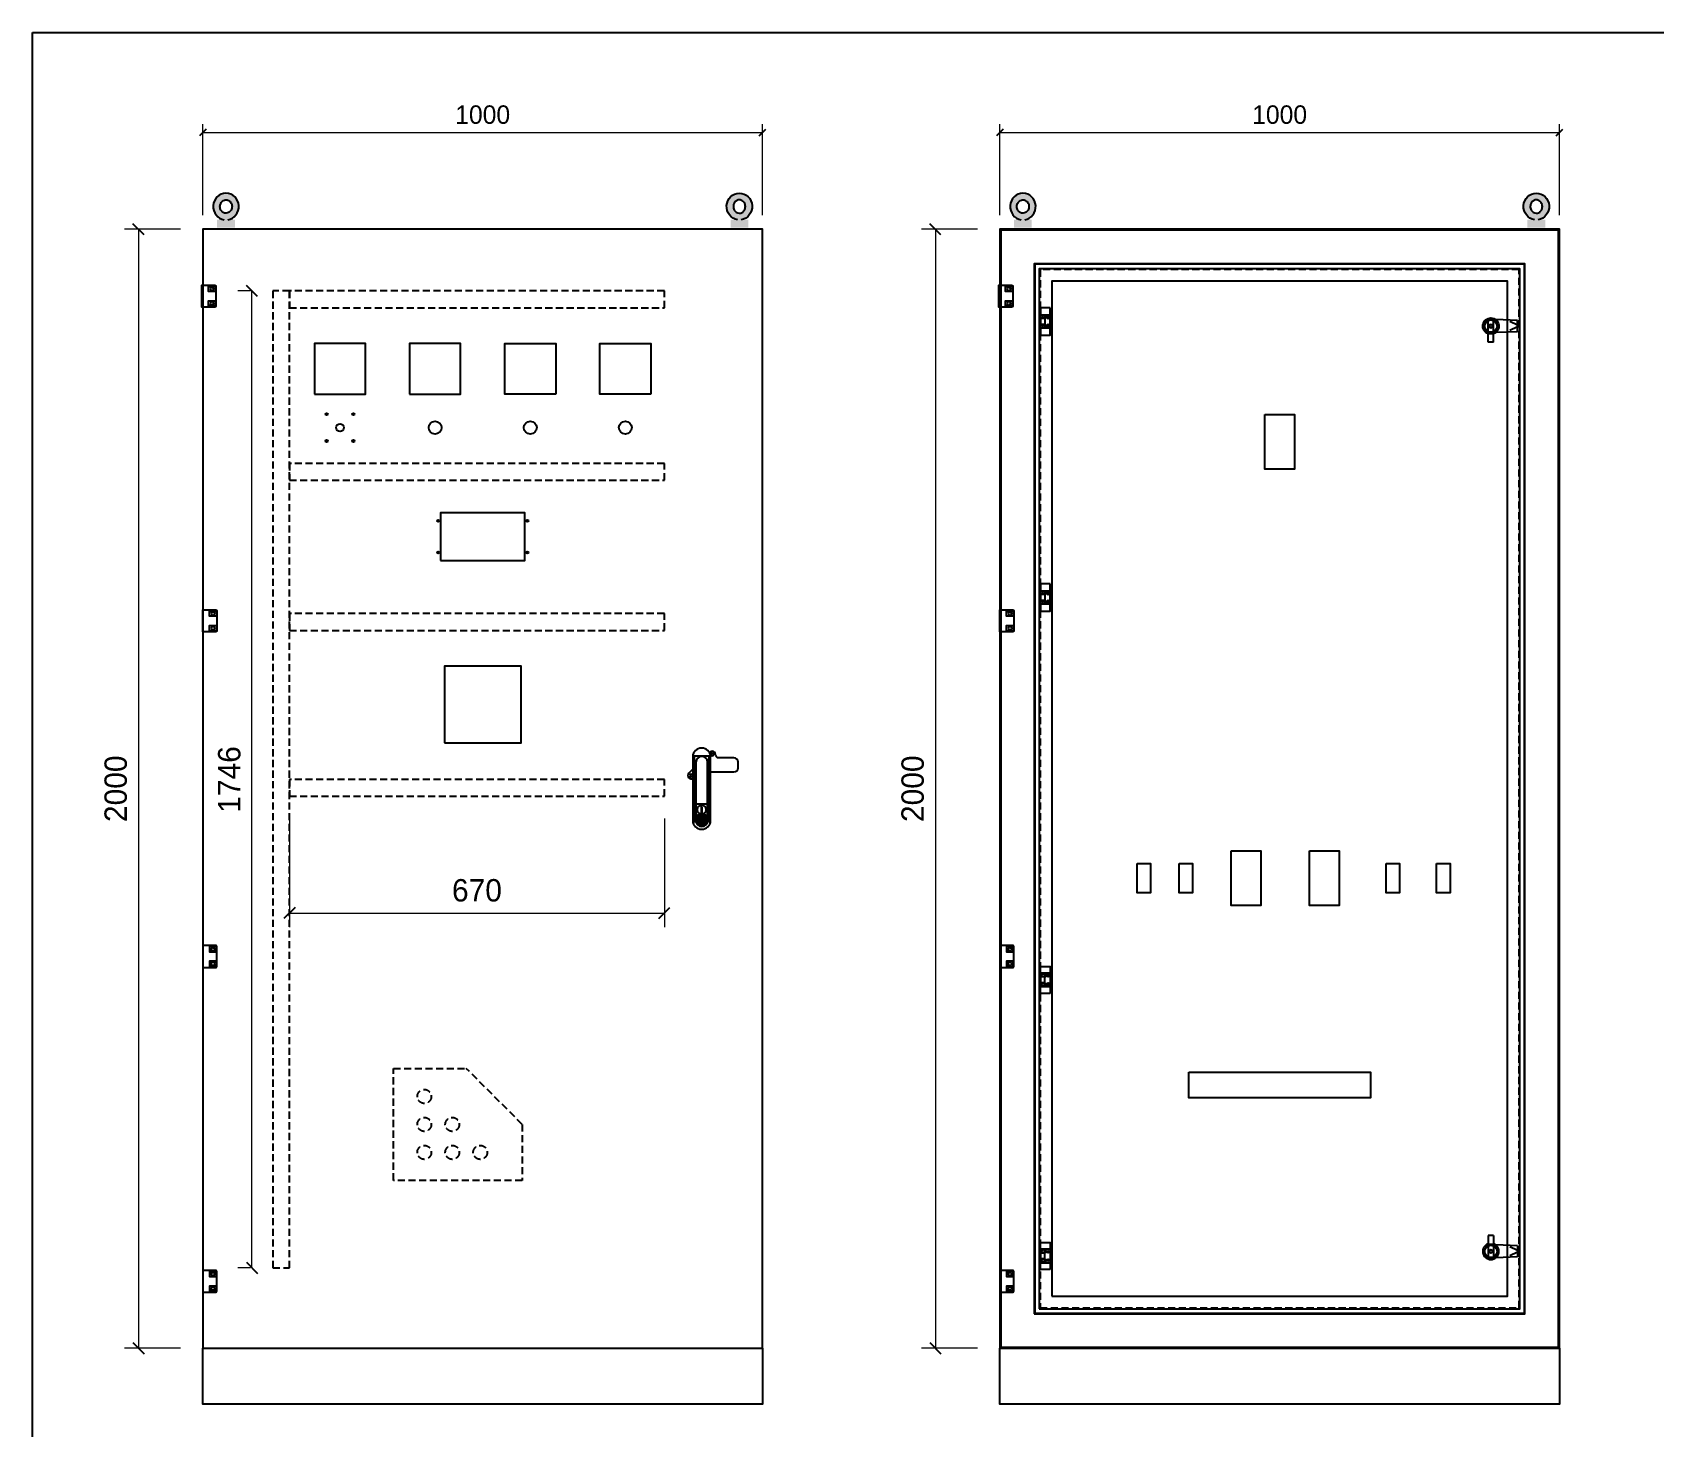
# Model space of a CAD drawing. Header units: millimetres. Extents: x 0 to 5930, y 0 to 4193.
# Drawn here: x 0 to 2899, y 1699 to 4193 of the extents above; entities that cross this region are included whole.
import ezdxf
from ezdxf.enums import TextEntityAlignment as Align

# ---------------------------------------------------------------- set-up
doc = ezdxf.new("R2010")
doc.units = ezdxf.units.MM
doc.linetypes.add('HIDDENX2', pattern=[19.049999999999997, 12.7, -6.349999999999999])
for name, color, linetype in [('CO', 1, 'Continuous'), ('DIM', 253, 'Continuous'), ('HEATER', 1, 'Continuous'), ('INSIDE', 6, 'Continuous')]:
    doc.layers.add(name, color=color, linetype=linetype)
doc.styles.add('Tahoma (Input Text)', font='tahoma.ttf')
doc.dimstyles.new('Dim-33', dxfattribs={"dimtxt": 33, "dimasz": 12, "dimexe": 15, "dimexo": 25, "dimgap": 15, "dimtad": 1, "dimdec": 0, "dimtxsty": 'Standard', "dimblk": 'OBLIQUE', "dimcen": 10, "dimclrd": 5, "dimclre": 5, "dimclrt": 3, "dimazin": 3, "dimtfac": 1, "dimtdec": 0, "dimtmove": 0, "dimatfit": 3, "dimldrblk": 'OPEN30', "dimlwd": 9, "dimlwe": 9})
doc.dimstyles.new('Dim-40', dxfattribs={"dimtxt": 40, "dimasz": 20, "dimexe": 25, "dimexo": 40, "dimgap": 20, "dimtad": 1, "dimdec": 0, "dimtxsty": 'Standard', "dimblk": 'OBLIQUE', "dimcen": 15, "dimclrd": 5, "dimclre": 5, "dimclrt": 3, "dimazin": 3, "dimtfac": 1, "dimtdec": 0, "dimtmove": 0, "dimatfit": 3, "dimldrblk": 'ARCHTICK', "dimlwd": 9, "dimlwe": 9})

# ---------------------------------------------------------------- blocks, each defined once
blk = doc.blocks.new('khungtenAsean2')
at = {"color": 7}
blk.add_lwpolyline([(0, 0), (2970.000000000422, 0), (2970.000000000422, -2100.00000000032), (0, -2100.00000000032)], close=True, dxfattribs=at)
at = {"color": 1, "style": 'Tahoma (Input Text)', "flags": 8}
for tag, p in [('#01', (137.0535078375105, -2021.275211692002)), ('#03', (506.5707489467022, -2019.301600489707)), ('#05', (1106.628177122154, -2021.275211692002)), ('#07', (1834.68151032555, -2021.275211692002)), ('#09', (2146.716977487464, -2021.275211692002)), ('#02', (98.45672450316488, -2081.275211692002)), ('#04', (486.1050270054984, -2081.275211692002)), ('#06', (1065.330889143646, -2081.275211692002)), ('#08', (1817.447765733334, -2081.275211692002)), ('#10', (2146.716977487464, -2081.275211692002))]:
    blk.add_attdef(tag, p, '', height=25, dxfattribs=at)
blk.add_attdef('#11', text='', height=25, dxfattribs=at).set_placement((2914.993225705868, -2067.347800104843), align=Align.CENTER)
blk = doc.blocks.new('*D1')
at = {"color": 0, "linetype": 'ByBlock', "lineweight": -2}
for p, q in [((310.6926742916112, 4019.679616477504), (298.6926742916112, 4007.679616477504)), ((1298.6926742916185, 4007.679616477504), (1310.6926742916185, 4019.679616477504))]:
    blk.add_line(p, q, dxfattribs=at)
at = {"layer": 'Defpoints', "color": 0, "transparency": 16777216}
for p in [(1304.6926742916185, 4013.679616477504), (304.6926742916112, 3840.7584663971984), (1304.6926742916185, 3840.7584663971984)]:
    blk.add_point(p, dxfattribs=at)
at = {"layer": 'DIM', "color": 5, "lineweight": 9, "transparency": 16777216}
for p, q in [((304.6926742916112, 3865.7584663971984), (304.6926742916112, 4028.679616477505)), ((304.6926742916112, 4013.679616477504), (1304.6926742916185, 4013.679616477504)), ((1304.6926742916185, 3865.7584663971984), (1304.6926742916185, 4028.679616477505))]:
    blk.add_line(p, q, dxfattribs=at)
at = {"layer": 'DIM', "color": 3, "transparency": 16777216, "insert": (804.6926742916185, 4045.528525072321), "char_height": 33, "attachment_point": 5}
blk.add_mtext('1000', dxfattribs=at)
blk = doc.blocks.new('_Oblique')
at = {"color": 0, "linetype": 'ByBlock', "lineweight": -2}
blk.add_line((-0.5, -0.5), (0.5, 0.5), dxfattribs=at)
blk = doc.blocks.new('_Open30')
at = {"color": 0, "linetype": 'ByBlock', "lineweight": -2}
for p, q in [((-1, 0.26794919), (0, 0)), ((0, 0), (-1, -0.26794919)), ((0, 0), (-1, 0))]:
    blk.add_line(p, q, dxfattribs=at)
blk = doc.blocks.new('*D2')
at = {"color": 0, "linetype": 'ByBlock', "lineweight": -2}
for p, q in [((199.42255437202402, 3830.7584663971984), (179.42255437202402, 3850.7584663971984)), ((179.42255437202402, 1850.7584663971984), (199.42255437202402, 1830.7584663971984))]:
    blk.add_line(p, q, dxfattribs=at)
at = {"layer": 'Defpoints', "color": 0, "transparency": 16777216}
for p in [(304.6926742916112, 3840.7584663971984), (189.42255437202402, 1840.7584663971984), (304.6926742916112, 1840.7584663971984)]:
    blk.add_point(p, dxfattribs=at)
at = {"layer": 'DIM', "color": 5, "lineweight": 9, "transparency": 16777216}
for p, q in [((264.6926742916112, 3840.7584663971984), (164.4225543720313, 3840.7584663971984)), ((189.42255437202402, 3840.7584663971984), (189.42255437202402, 1840.7584663971984)), ((264.6926742916112, 1840.7584663971984), (164.4225543720313, 1840.7584663971984))]:
    blk.add_line(p, q, dxfattribs=at)
at = {"layer": 'DIM', "color": 3, "transparency": 16777216, "insert": (148.9996348631612, 2840.7584663972066), "char_height": 40, "attachment_point": 5, "rotation": 90}
blk.add_mtext('2000', dxfattribs=at)
blk = doc.blocks.new('_ArchTick')
at = {"color": 0, "const_width": 0.15}
blk.add_lwpolyline([(-0.5, -0.5), (0.5, 0.5)], dxfattribs=at)
blk = doc.blocks.new('*D3')
at = {"color": 0, "linetype": 'ByBlock', "lineweight": -2}
for p, q in [((1735.039309963904, 4019.679616477504), (1723.039309963904, 4007.679616477504)), ((2723.0393099639114, 4007.679616477504), (2735.0393099639114, 4019.679616477504))]:
    blk.add_line(p, q, dxfattribs=at)
at = {"layer": 'Defpoints', "color": 0, "transparency": 16777216}
for p in [(2729.0393099639114, 4013.679616477504), (1729.039309963904, 3840.7584663971984), (2729.0393099639114, 3840.7584663971984)]:
    blk.add_point(p, dxfattribs=at)
at = {"layer": 'DIM', "color": 5, "lineweight": 9, "transparency": 16777216}
for p, q in [((1729.039309963904, 3865.7584663971984), (1729.039309963904, 4028.679616477505)), ((1729.039309963904, 4013.679616477504), (2729.0393099639114, 4013.679616477504)), ((2729.0393099639114, 3865.7584663971984), (2729.0393099639114, 4028.679616477505))]:
    blk.add_line(p, q, dxfattribs=at)
at = {"layer": 'DIM', "color": 3, "transparency": 16777216, "insert": (2229.0393099639114, 4045.528525072321), "char_height": 33, "attachment_point": 5}
blk.add_mtext('1000', dxfattribs=at)
blk = doc.blocks.new('*D4')
at = {"color": 0, "linetype": 'ByBlock', "lineweight": -2}
for p, q in [((1623.7691900443242, 3830.7584663971984), (1603.7691900443242, 3850.7584663971984)), ((1603.7691900443242, 1850.7584663971984), (1623.7691900443242, 1830.7584663971984))]:
    blk.add_line(p, q, dxfattribs=at)
at = {"layer": 'Defpoints', "color": 0, "transparency": 16777216}
for p in [(1729.039309963904, 3840.7584663971984), (1613.7691900443242, 1840.7584663971984), (1729.039309963904, 1840.7584663971984)]:
    blk.add_point(p, dxfattribs=at)
at = {"layer": 'DIM', "color": 5, "lineweight": 9, "transparency": 16777216}
for p, q in [((1689.0393099639114, 3840.7584663971984), (1588.7691900443242, 3840.7584663971984)), ((1613.7691900443242, 3840.7584663971984), (1613.7691900443242, 1840.7584663971984)), ((1689.0393099639114, 1840.7584663971984), (1588.7691900443242, 1840.7584663971984))]:
    blk.add_line(p, q, dxfattribs=at)
at = {"layer": 'DIM', "color": 3, "transparency": 16777216, "insert": (1573.346270535454, 2840.7584663972066), "char_height": 40, "attachment_point": 5, "rotation": 90}
blk.add_mtext('2000', dxfattribs=at)
blk = doc.blocks.new('AB-301-1-1')
at = {"linetype": 'Continuous'}
h = blk.add_hatch(dxfattribs=at)
h.set_pattern_fill('ACAD_ISO09W100', color=1, scale=0.2)
h.set_pattern_definition([(0, (-367.8746809706208, 374.3201208840837), (0, 1), [4.799999999999998, -0.6000000000000001, 1.199999999999999, -0.6000000000000001, 1.199999999999999, -0.6000000000000001])])
h.paths.add_polyline_path([(-3.943914987728197, -112.5795899521368, 0.1184039893890922), (0.1434605591639411, -113.5612758438801, 0.1184039893890922), (4.230836106056079, -112.5795899521368), (7.143460559163939, -96.06127584388014), (-6.856539440836059, -96.06127584388014)])
at = {"color": 1, "linetype": 'Continuous'}
for p, q in [((-9.856539440836057, -74.56127584388013), (10.14346055916394, -74.56127584388013)), ((-6.856539440836058, -96.06127584388014), (7.143460559163941, -96.06127584388014)), ((-6.856539440836058, -96.06127584388014), (-3.943914987728931, -112.5795899521326)), ((7.143460559163941, -96.06127584388014), (4.230836106056813, -112.5795899521326))]:
    blk.add_line(p, q, dxfattribs=at)
for points in [[(-15.71407020514016, -17.06255388725549), (-57.35653944083606, -17.06255388725549, -0.4142135623730951), (-64.85653944083606, -9.56255388725549), (-64.85653944083606, 0.4374461127445102, -0.4142135623730951), (-57.35653944083606, 7.93744611274451), (-30.59486914228183, 7.93744611274451, 0.4142135623730951), (-24.59486914228182, 13.93744611274451), (-24.59486914228182, 14.17577581418299)], [(-24.59486914228182, 14.17577581418299, -0.1989123673797685), (-22.83750982940546, 18.41841650130664), (-22.83750982940546, 18.41841650130664, -0.4142135623730951), (-14.35222845515818, 18.41841650130664), (-13.54428885289235, 17.61047689903353)], [(16.28592979485984, -12.21974174871138), (23.12443094773334, -19.05824290157761, -0.4142135623730951), (23.12443094773334, -27.54352427581762), (23.12443094773334, -27.54352427581762, -0.3183497061900818), (16.28592979485984, -28.7102743531359)]]:
    blk.add_lwpolyline(points, format="xyb", dxfattribs=at)
for points in [[(0.2859297948598396, 25.43680709105684), (0.2859297948598396, 25.43680709105684, -0.4006434374339182), (16.28592979485984, 10.43680709105683), (16.28592979485984, -104.5619148655678, -0.4006434374339182), (0.2859297948598396, -119.5619148655678), (0.2859297948598396, -119.5619148655678, -0.4006434374339182), (-15.71407020514016, -104.5619148655678), (-15.71407020514016, 10.43680709105683, -0.4006434374339182)], [(0.0717145347734913, 10.43719973848056, -0.4039906466392449), (10.57171453477349, 0.4371997384805582), (10.57171453477349, -104.5615222181441, -0.4039906466392449), (0.0717145347734913, -114.5615222181441, -0.4039906466392449), (-10.42828546522651, -104.5615222181441), (-10.42828546522651, 0.4371997384805582, -0.4039906466392449)], [(9.143460559163941, -96.56127584388014), (9.143460559163941, -104.5612758438801, -0.4142135623730951), (0.1434605591639411, -113.5612758438801, -0.4142135623730951), (-8.856539440836057, -104.5612758438801), (-8.856539440836057, -96.56127584388014, -0.4142135623730951), (-6.856539440836058, -94.56127584388013), (7.143460559163941, -94.56127584388013, -0.4142135623730951)]]:
    blk.add_lwpolyline(points, format="xyb", close=True, dxfattribs=at)
blk.add_lwpolyline([(-0.8565394408360589, -79.56127584388013), (1.143460559163941, -79.56127584388013), (1.143460559163941, -89.56127584388013), (-0.8565394408360589, -89.56127584388013)], close=True, dxfattribs=at)
for centre, radius in [((-18.59486914228182, 14.17577581418299), 2.5), ((18.8817902606097, -23.30088358869398), 2.5), ((0.1434605591639411, -84.56127584388013), 8)]:
    blk.add_circle(centre, radius, dxfattribs=at)
blk = doc.blocks.new('HL044-1')
at = {"color": 1}
blk.add_lwpolyline([(2, 0), (25, 0), (25, 39), (2, 39, 0.4142135623730951), (0, 37), (0, 2, 0.4142135623730951)], format="xyb", close=True, dxfattribs=at)
for centre in [(7.000000000014551, 32.50000000001455), (7.000000000014551, 6.500000000014551)]:
    blk.add_circle(centre, 3, dxfattribs=at)
blk = doc.blocks.new('ovan6x9')
at = {"color": 2}
for p, q in [((1.999940003966912, 5.999987423216225), (7.999940003966912, 5.999987423216225)), ((1.999940003966912, -1.25767837744e-05), (7.999940003966912, -1.25767837744e-05))]:
    blk.add_line(p, q, dxfattribs=at)
for centre, start, end in [((1.999940003966912, 2.999987423216225), 90, 270), ((7.999940003966912, 2.999987423216225), 270, 90)]:
    blk.add_arc(centre, 3, start, end, dxfattribs=at)
blk = doc.blocks.new('HL036-1-1')
at = {"color": 1}
blk.add_line((9.5, 36.25), (9.5, 12.25), dxfattribs=at)
for points in [[(-2.5, 12.25), (17.5, 12.25), (17.5, 36.25), (-2.5, 36.25)], [(0, 48.5), (17.5, 48.5), (17.5, 0), (0, 0)]]:
    blk.add_lwpolyline(points, close=True, dxfattribs=at)
for centre, radius in [((3.5, 31.75), 2), ((12.70000000018626, 32.5), 2.5), ((3.5, 16.75), 2), ((12.70000000018626, 16), 2.5)]:
    blk.add_circle(centre, radius, dxfattribs=at)
blk = doc.blocks.new('SDGFGHGHG')
at = {"layer": 'HEATER'}
for p, q in [((860892.9443677951, 570780.5213009797), (860931.5694281411, 570781.9880113245)), ((860892.9443677951, 570760.5213009797), (860892.9443677951, 570780.5213009797)), ((860935.944367795, 570742.0213009797), (860935.944367795, 570784.3053497317)), ((860944.944367795, 570742.0213009797), (860944.944367795, 570784.3053497317)), ((860892.9443677951, 570771.8975213168), (860906.3296893912, 570778.6620310972)), ((860892.9443677951, 570769.1450806425), (860906.3296893912, 570762.380570862)), ((860892.9443677951, 570760.5213009797), (860931.5694281411, 570759.0545906347)), ((860937.4599932797, 570771.2753346086), (860939.5447235582, 570771.2753346086)), ((860937.4599932797, 570769.7672673506), (860939.5447235582, 570769.7672673506)), ((860939.5447235582, 570773.4650567796), (860939.5447235582, 570771.2753346086)), ((860939.5447235582, 570769.7672673506), (860939.5447235582, 570767.5775451798)), ((860941.3440120325, 570773.4650567796), (860941.3440120325, 570771.2753346086)), ((860941.3440120325, 570771.2753346086), (860943.4287423106, 570771.2753346086)), ((860941.3440120325, 570769.7672673506), (860941.3440120325, 570767.5775451798)), ((860941.3440120325, 570769.7672673506), (860943.4287423106, 570769.7672673506)), ((860935.944367795, 570742.0213009797), (860944.944367795, 570742.0213009797))]:
    blk.add_line(p, q, dxfattribs=at)
blk.add_circle((860940.444367795, 570770.5213009797), 3.078158209494111, dxfattribs=at)
blk.add_arc((860940.444367795, 570770.5213009797), 14.5, 288.0800126249186, 251.9199873760986, dxfattribs=at)
blk = doc.blocks.new('SĐFHGGH')
at = {"layer": 'HEATER'}
for points in [[(860928.8254177567, 570702.4118046995), (860927.4443677953, 570702.4118046995), (860927.4443677953, 570708.4118046993), (860928.8254177567, 570708.4118046993)], [(860943.4443677953, 570717.0307547379), (860943.4443677953, 570718.4118046995), (860937.4443677955, 570718.4118046995), (860937.4443677955, 570717.0307547379)], [(860943.4443677953, 570693.7928546608), (860943.4443677953, 570692.4118046995), (860937.4443677955, 570692.4118046995), (860937.4443677955, 570693.7928546608)], [(860952.0633178339, 570702.4118046995), (860953.4443677956, 570702.4118046995), (860953.4443677956, 570708.4118046993), (860952.0633178339, 570708.4118046993)]]:
    blk.add_lwpolyline(points, dxfattribs=at)
for start, end in [(104.4775121859967, 165.5224878140032), (194.4775121859968, 255.5224878140033), (14.47751218599677, 75.52248781400324), (284.4775121859968, 345.5224878140032)]:
    blk.add_arc((860940.444367795, 570705.4118046993), 12, start, end, dxfattribs=at)
blk = doc.blocks.new('MS722')
for name, p in [('SDGFGHGHG', (-860940.444367795, -570770.5213009797)), ('SĐFHGGH', (-860940.444367795, -570705.4118046993))]:
    blk.add_blockref(name, p)
blk = doc.blocks.new('ga tai lieu')
at = {"color": 7, "linetype": 'HIDDENX2'}
for p, q in [((-2.91038e-11, 0), (-2.91038e-11, 199.9999999999854)), ((0, 199.9999999999854), (130, 199.9999999999854)), ((230, 99.99999999998545), (130, 199.9999999999854)), ((230, 99.99999999998545), (230, 0)), ((230, 0), (0, 0))]:
    blk.add_line(p, q, dxfattribs=at)
for centre in [(55, 149.9999999999854), (55, 99.99999999998545), (104.9999999999709, 99.99999999998545), (55, 49.99999999998545), (104.9999999999709, 49.99999999998545), (155, 49.99999999998545)]:
    blk.add_circle(centre, 12.5, dxfattribs=at)
blk = doc.blocks.new('*D15')
at = {"color": 0, "linetype": 'ByBlock', "lineweight": -2}
for p, q in [((469.4603060056106, 2628.5209032661705), (449.4603060056106, 2608.5209032661705)), ((1119.460306005618, 2608.5209032661705), (1139.460306005618, 2628.5209032661705))]:
    blk.add_line(p, q, dxfattribs=at)
at = {"layer": 'Defpoints', "color": 0, "transparency": 16777216}
for p in [(459.4603060056106, 2827.3383277789735), (1129.460306005618, 2827.3383277789735), (1129.460306005618, 2618.5209032661705)]:
    blk.add_point(p, dxfattribs=at)
at = {"layer": 'DIM', "color": 5, "lineweight": 9, "transparency": 16777216}
for p, q in [((459.4603060056106, 2787.3383277789735), (459.4603060056106, 2593.5209032661705)), ((1129.460306005618, 2787.3383277789735), (1129.460306005618, 2593.5209032661705)), ((459.4603060056106, 2618.5209032661705), (1129.460306005618, 2618.5209032661705))]:
    blk.add_line(p, q, dxfattribs=at)
at = {"layer": 'DIM', "color": 3, "transparency": 16777216, "insert": (794.4603060056106, 2658.9438227750384), "char_height": 40, "attachment_point": 5}
blk.add_mtext('670', dxfattribs=at)
blk = doc.blocks.new('*D16')
at = {"color": 0, "linetype": 'ByBlock', "lineweight": -2}
for p, q in [((402.347560454873, 3720.4822368709183), (382.347560454873, 3740.4822368709183)), ((382.347560454873, 1994.1944186870287), (402.347560454873, 1974.1944186870287))]:
    blk.add_line(p, q, dxfattribs=at)
at = {"layer": 'Defpoints', "color": 0, "transparency": 16777216}
for p in [(392.347560454873, 3730.4822368709183), (429.4603060056106, 3730.4822368709183), (429.4603060056106, 1984.1944186870287)]:
    blk.add_point(p, dxfattribs=at)
at = {"layer": 'DIM', "color": 5, "lineweight": 9, "transparency": 16777216}
for p, q in [((389.4603060056179, 3730.4822368709183), (367.34756045485847, 3730.4822368709183)), ((392.347560454873, 1984.1944186870287), (392.347560454873, 3730.4822368709183)), ((389.4603060056179, 1984.1944186870287), (367.34756045485847, 1984.1944186870287))]:
    blk.add_line(p, q, dxfattribs=at)
at = {"layer": 'DIM', "color": 3, "transparency": 16777216, "insert": (351.92464094598836, 2857.3383277789817), "char_height": 40, "attachment_point": 5, "rotation": 90}
blk.add_mtext('1746', dxfattribs=at)

msp = doc.modelspace()

# ---------------------------------------------------------------- hatches: boundary and pattern name
at = {"layer": 'INSIDE', "linetype": 'Continuous'}
h = msp.add_hatch(color=8, dxfattribs=at)
edge = h.paths.add_edge_path()
edge.add_ellipse((345.9130933334309, 3881.4428248051745), major_axis=(0, 24), ratio=0.952499925383563, start_angle=187.61018390991256, end_angle=172.38981609010864)
edge.add_line((342.73755702684866, 3857.6755125222444), (329.97501962754177, 3857.6755125222444))
edge.add_line((329.97501962754177, 3857.6755125222444), (329.97501962754177, 3843.404017705954))
edge.add_line((329.97501962754177, 3843.404017705954), (361.7333598233017, 3843.404017705954))
edge.add_line((361.7333598233017, 3843.404017705954), (361.7333598233017, 3857.6755125222444))
edge.add_line((361.7333598233017, 3857.6755125222444), (349.08862963999854, 3857.6755125222444))
edge = h.paths.add_edge_path(flags=16)
edge.add_spline(control_points=[(345.9130933334309, 3893.3614438108825), (345.0932916908714, 3893.3614438108825), (344.27249525704246, 3893.2573610681766), (342.1627754255387, 3892.7110776463715), (340.89381773240893, 3892.0959918936906), (338.8484199925515, 3890.5153498533373), (338.0241452914779, 3889.6500387187307), (336.6474185067418, 3887.6477429806446), (336.0908919231224, 3886.506158014081), (335.3387488995795, 3884.078762585781), (335.1393640966344, 3882.7801467341096), (335.12984740112006, 3880.193526914827), (335.32137150440394, 3878.8958509713602), (335.9943802732232, 3876.666886381825), (336.4217498156431, 3875.710993150735), (337.47438733216404, 3873.9665898038256), (338.09711283661454, 3873.1837471341905), (339.4846815330093, 3871.831497405208), (340.2468873079124, 3871.262843953), (341.8500652660805, 3870.3632591196993), (342.69280787587195, 3870.0299606798408), (345.2674656010349, 3869.3867130396147), (347.05013445608347, 3869.430615096371), (349.75672381959885, 3870.25258962486), (350.7304376804386, 3870.7210566443573), (352.54280719935923, 3871.981644383418), (353.3801039404425, 3872.7718486958374), (354.8151352604109, 3874.626113415481), (355.41655349389475, 3875.693891318767), (356.29019751615124, 3877.9942347165397), (356.56547614776355, 3879.237600323763), (356.7314625525105, 3881.512059180084), (356.68446882658463, 3882.540766594485), (356.35781269830477, 3884.5495390789774), (356.07841395243304, 3885.5235159918857), (355.3102410857682, 3887.353965014703), (354.822956750475, 3888.2104466972123), (353.59442705970287, 3889.8727495651883), (352.81746303878026, 3890.6535167074953), (351.1323999467422, 3891.925260745007), (350.22295674245106, 3892.416979190448), (348.3394921173531, 3893.105622456661), (347.3676107715146, 3893.3013728398555), (346.23209786909865, 3893.357502828837), (346.072580142245, 3893.3614438108825), (345.9130933334309, 3893.3614438108825)], knot_values=[0, 0, 0, 0, 0.2417374020767004, 0.2417374020767004, 0.6341865224352672, 0.6341865224352672, 0.9452001757164602, 0.9452001757164602, 1.256213828997653, 1.256213828997653, 1.567227482278845, 1.567227482278845, 1.878241135560038, 1.878241135560038, 2.135710697177035, 2.135710697177035, 2.393180258794031, 2.393180258794031, 2.650649820411028, 2.650649820411028, 2.908119382028024, 2.908119382028024, 3.423058505262017, 3.423058505262017, 3.726383955925324, 3.726383955925324, 4.029709406588629, 4.029709406588629, 4.333034857251936, 4.333034857251936, 4.636360307915242, 4.636360307915242, 4.881675050064172, 4.881675050064172, 5.126989792213104, 5.126989792213104, 5.372304534362036, 5.372304534362036, 5.660255338654036, 5.660255338654036, 5.94820614294604, 5.94820614294604, 6.236156947238043, 6.236156947238043, 6.283185307179585, 6.283185307179585, 6.283185307179585, 6.283185307179585], degree=3, periodic=0)
h = msp.add_hatch(color=8, dxfattribs=at)
edge = h.paths.add_edge_path()
edge.add_ellipse((1263.4722552497988, 3881.4428248051745), major_axis=(0, 24), ratio=0.952499925383563, start_angle=187.61018390989136, end_angle=172.3898160900874, ccw=False)
edge.add_line((1266.647791556381, 3857.6755125222444), (1279.4103289556806, 3857.6755125222444))
edge.add_line((1279.4103289556806, 3857.6755125222444), (1279.4103289556806, 3843.404017705954))
edge.add_line((1279.4103289556806, 3843.404017705954), (1247.651988759928, 3843.404017705954))
edge.add_line((1247.651988759928, 3843.404017705954), (1247.651988759928, 3857.6755125222444))
edge.add_line((1247.651988759928, 3857.6755125222444), (1260.296718943231, 3857.6755125222444))
edge = h.paths.add_edge_path(flags=16)
edge.add_spline(control_points=[(1263.4722552497988, 3893.3614438108825), (1264.2920568923728, 3893.3614438108825), (1265.1128533262017, 3893.2573610681766), (1267.222573157691, 3892.7110776463715), (1268.491530850828, 3892.0959918936906), (1270.5369285906781, 3890.5153498533373), (1271.3612032917517, 3889.6500387187307), (1272.7379300764878, 3887.6477429806446), (1273.2944566601145, 3886.506158014081), (1274.0465996836501, 3884.078762585781), (1274.2459844866025, 3882.7801467341096), (1274.2555011821096, 3880.193526914827), (1274.063977078833, 3878.8958509713602), (1273.3909683100137, 3876.666886381825), (1272.9635987675938, 3875.710993150735), (1271.9109612510729, 3873.9665898038256), (1271.2882357466224, 3873.1837471341905), (1269.9006670502204, 3871.831497405208), (1269.1384612753245, 3871.262843953), (1267.5352833171492, 3870.3632591196993), (1266.692540707365, 3870.0299606798408), (1264.1178829821947, 3869.3867130396147), (1262.3352141271534, 3869.430615096371), (1259.6286247636308, 3870.25258962486), (1258.654910902791, 3870.7210566443573), (1256.842541383885, 3871.981644383418), (1256.0052446427944, 3872.7718486958374), (1254.5702133228187, 3874.626113415481), (1253.9687950893494, 3875.693891318767), (1253.0951510670784, 3877.9942347165397), (1252.8198724354806, 3879.237600323763), (1252.6538860307191, 3881.512059180084), (1252.7008797566596, 3882.540766594485), (1253.0275358849394, 3884.5495390789774), (1253.3069346307893, 3885.5235159918857), (1254.0751074974614, 3887.353965014703), (1254.5623918327692, 3888.2104466972123), (1255.790921523534, 3889.8727495651883), (1256.5678855444494, 3890.6535167074953), (1258.2529486364801, 3891.925260745007), (1259.1623918407713, 3892.416979190448), (1261.0458564658838, 3893.105622456661), (1262.0177378117296, 3893.3013728398555), (1263.153250714131, 3893.357502828837), (1263.312768440992, 3893.3614438108825), (1263.4722552497988, 3893.3614438108825)], knot_values=[0, 0, 0, 0, 0.2417374020767004, 0.2417374020767004, 0.6341865224352672, 0.6341865224352672, 0.9452001757164602, 0.9452001757164602, 1.256213828997653, 1.256213828997653, 1.567227482278845, 1.567227482278845, 1.878241135560038, 1.878241135560038, 2.135710697177035, 2.135710697177035, 2.393180258794031, 2.393180258794031, 2.650649820411028, 2.650649820411028, 2.908119382028024, 2.908119382028024, 3.423058505262017, 3.423058505262017, 3.726383955925324, 3.726383955925324, 4.029709406588629, 4.029709406588629, 4.333034857251936, 4.333034857251936, 4.636360307915242, 4.636360307915242, 4.881675050064172, 4.881675050064172, 5.126989792213104, 5.126989792213104, 5.372304534362036, 5.372304534362036, 5.660255338654036, 5.660255338654036, 5.94820614294604, 5.94820614294604, 6.236156947238043, 6.236156947238043, 6.283185307179585, 6.283185307179585, 6.283185307179585, 6.283185307179585], degree=3, periodic=0)
h = msp.add_hatch(color=8, dxfattribs=at)
edge = h.paths.add_edge_path()
edge.add_ellipse((1770.2597290057238, 3881.4428248051745), major_axis=(0, 24), ratio=0.952499925383563, start_angle=187.61018390991256, end_angle=172.38981609010864)
edge.add_line((1767.0841926991488, 3857.6755125222444), (1754.321655299842, 3857.6755125222444))
edge.add_line((1754.321655299842, 3857.6755125222444), (1754.321655299842, 3843.404017705954))
edge.add_line((1754.321655299842, 3843.404017705954), (1786.0799954955946, 3843.404017705954))
edge.add_line((1786.0799954955946, 3843.404017705954), (1786.0799954955946, 3857.6755125222444))
edge.add_line((1786.0799954955946, 3857.6755125222444), (1773.4352653122914, 3857.6755125222444))
edge = h.paths.add_edge_path(flags=16)
edge.add_spline(control_points=[(1770.2597290057238, 3893.3614438108825), (1769.4399273631643, 3893.3614438108825), (1768.6191309293208, 3893.2573610681766), (1766.5094110978316, 3892.7110776463715), (1765.2404534047018, 3892.0959918936906), (1763.1950556648444, 3890.5153498533373), (1762.3707809637708, 3889.6500387187307), (1760.9940541790347, 3887.6477429806446), (1760.437527595408, 3886.506158014081), (1759.6853845718797, 3884.078762585781), (1759.48599976892, 3882.7801467341096), (1759.476483073413, 3880.193526914827), (1759.6680071766896, 3878.8958509713602), (1760.3410159455088, 3876.666886381825), (1760.7683854879433, 3875.710993150735), (1761.8210230044642, 3873.9665898038256), (1762.4437485089147, 3873.1837471341905), (1763.8313172053022, 3871.831497405208), (1764.593522980198, 3871.262843953), (1766.1967009383734, 3870.3632591196993), (1767.0394435481649, 3870.0299606798408), (1769.6141012733278, 3869.3867130396147), (1771.3967701283837, 3869.430615096371), (1774.1033594918918, 3870.25258962486), (1775.0770733527388, 3870.7210566443573), (1776.8894428716521, 3871.981644383418), (1777.7267396127281, 3872.7718486958374), (1779.1617709327038, 3874.626113415481), (1779.7631891661804, 3875.693891318767), (1780.6368331884441, 3877.9942347165397), (1780.9121118200492, 3879.237600323763), (1781.0780982248034, 3881.512059180084), (1781.0311044988703, 3882.540766594485), (1780.7044483705904, 3884.5495390789774), (1780.4250496247332, 3885.5235159918857), (1779.6568767580684, 3887.353965014703), (1779.1695924227606, 3888.2104466972123), (1777.9410627319885, 3889.8727495651883), (1777.1640987110732, 3890.6535167074953), (1775.4790356190424, 3891.925260745007), (1774.569592414744, 3892.416979190448), (1772.6861277896533, 3893.105622456661), (1771.7142464438002, 3893.3013728398555), (1770.5787335413916, 3893.357502828837), (1770.4192158145306, 3893.3614438108825), (1770.2597290057238, 3893.3614438108825)], knot_values=[0, 0, 0, 0, 0.2417374020767004, 0.2417374020767004, 0.6341865224352672, 0.6341865224352672, 0.9452001757164602, 0.9452001757164602, 1.256213828997653, 1.256213828997653, 1.567227482278845, 1.567227482278845, 1.878241135560038, 1.878241135560038, 2.135710697177035, 2.135710697177035, 2.393180258794031, 2.393180258794031, 2.650649820411028, 2.650649820411028, 2.908119382028024, 2.908119382028024, 3.423058505262017, 3.423058505262017, 3.726383955925324, 3.726383955925324, 4.029709406588629, 4.029709406588629, 4.333034857251936, 4.333034857251936, 4.636360307915242, 4.636360307915242, 4.881675050064172, 4.881675050064172, 5.126989792213104, 5.126989792213104, 5.372304534362036, 5.372304534362036, 5.660255338654036, 5.660255338654036, 5.94820614294604, 5.94820614294604, 6.236156947238043, 6.236156947238043, 6.283185307179585, 6.283185307179585, 6.283185307179585, 6.283185307179585], degree=3, periodic=0)
h = msp.add_hatch(color=8, dxfattribs=at)
edge = h.paths.add_edge_path()
edge.add_ellipse((2687.818890922099, 3881.4428248051745), major_axis=(0, 24), ratio=0.952499925383563, start_angle=187.61018390989136, end_angle=172.3898160900874, ccw=False)
edge.add_line((2690.994427228674, 3857.6755125222444), (2703.756964627981, 3857.6755125222444))
edge.add_line((2703.756964627981, 3857.6755125222444), (2703.756964627981, 3843.404017705954))
edge.add_line((2703.756964627981, 3843.404017705954), (2671.998624432228, 3843.404017705954))
edge.add_line((2671.998624432228, 3843.404017705954), (2671.998624432228, 3857.6755125222444))
edge.add_line((2671.998624432228, 3857.6755125222444), (2684.643354615524, 3857.6755125222444))
edge = h.paths.add_edge_path(flags=16)
edge.add_spline(control_points=[(2687.818890922099, 3893.3614438108825), (2688.6386925646584, 3893.3614438108825), (2689.4594889984946, 3893.2573610681766), (2691.569208829984, 3892.7110776463715), (2692.838166523121, 3892.0959918936906), (2694.8835642629783, 3890.5153498533373), (2695.7078389640446, 3889.6500387187307), (2697.0845657487807, 3887.6477429806446), (2697.6410923324, 3886.506158014081), (2698.3932353559285, 3884.078762585781), (2698.592620158888, 3882.7801467341096), (2698.6021368544098, 3880.193526914827), (2698.4106127511186, 3878.8958509713602), (2697.7376039822993, 3876.666886381825), (2697.310234439894, 3875.710993150735), (2696.2575969233585, 3873.9665898038256), (2695.634871418908, 3873.1837471341905), (2694.2473027225133, 3871.831497405208), (2693.48509694761, 3871.262843953), (2691.8819189894493, 3870.3632591196993), (2691.0391763796506, 3870.0299606798408), (2688.4645186544803, 3869.3867130396147), (2686.681849799439, 3869.430615096371), (2683.9752604359237, 3870.25258962486), (2683.001546575084, 3870.7210566443573), (2681.1891770561706, 3871.981644383418), (2680.35188031508, 3872.7718486958374), (2678.9168489951116, 3874.626113415481), (2678.3154307616423, 3875.693891318767), (2677.4417867393713, 3877.9942347165397), (2677.1665081077736, 3879.237600323763), (2677.0005217030193, 3881.512059180084), (2677.0475154289525, 3882.540766594485), (2677.3741715572323, 3884.5495390789774), (2677.6535703030895, 3885.5235159918857), (2678.4217431697543, 3887.353965014703), (2678.909027505062, 3888.2104466972123), (2680.1375571958197, 3889.8727495651883), (2680.9145212167423, 3890.6535167074953), (2682.5995843087803, 3891.925260745007), (2683.5090275130715, 3892.416979190448), (2685.392492138184, 3893.105622456661), (2686.3643734840225, 3893.3013728398555), (2687.499886386424, 3893.357502828837), (2687.659404113285, 3893.3614438108825), (2687.818890922099, 3893.3614438108825)], knot_values=[0, 0, 0, 0, 0.2417374020767004, 0.2417374020767004, 0.6341865224352672, 0.6341865224352672, 0.9452001757164602, 0.9452001757164602, 1.256213828997653, 1.256213828997653, 1.567227482278845, 1.567227482278845, 1.878241135560038, 1.878241135560038, 2.135710697177035, 2.135710697177035, 2.393180258794031, 2.393180258794031, 2.650649820411028, 2.650649820411028, 2.908119382028024, 2.908119382028024, 3.423058505262017, 3.423058505262017, 3.726383955925324, 3.726383955925324, 4.029709406588629, 4.029709406588629, 4.333034857251936, 4.333034857251936, 4.636360307915242, 4.636360307915242, 4.881675050064172, 4.881675050064172, 5.126989792213104, 5.126989792213104, 5.372304534362036, 5.372304534362036, 5.660255338654036, 5.660255338654036, 5.94820614294604, 5.94820614294604, 6.236156947238043, 6.236156947238043, 6.283185307179585, 6.283185307179585, 6.283185307179585, 6.283185307179585], degree=3, periodic=0)

# ---------------------------------------------------------------- linework, layer by layer
at = {"color": 7}
for points in [[(304.6926742916112, 1840.7584663971984), (1304.6926742916185, 1840.7584663971984), (1304.6926742916185, 3840.7584663971984), (304.6926742916112, 3840.7584663971984)], [(1729.039309963904, 1840.7584663971984), (2729.0393099639114, 1840.7584663971984), (2729.0393099639114, 3840.7584663971984), (1729.039309963904, 3840.7584663971984)], [(1730.5393099639114, 1842.2584663971984), (2727.539309963904, 1842.2584663971984), (2727.539309963904, 3839.2584663971984), (1730.5393099639114, 3839.2584663971984)], [(1790.5393099639114, 1902.2584663971984), (2667.5393099639114, 1902.2584663971984), (2667.5393099639114, 3779.2584663971975), (1790.5393099639114, 3779.2584663971975)], [(1791.5393099639114, 1903.2584663971984), (2666.539309963904, 1903.2584663971984), (2666.539309963904, 3778.2584663971984), (1791.5393099639114, 3778.2584663971984)], [(304.6926742916112, 1840.7584663971984), (1304.6926742916185, 1840.7584663971984), (1304.6926742916185, 1740.7584663971984), (304.6926742916112, 1740.7584663971984)], [(1729.039309963904, 1840.7584663971984), (2729.0393099639114, 1840.7584663971984), (2729.0393099639114, 1740.7584663971984), (1729.039309963904, 1740.7584663971984)]]:
    msp.add_lwpolyline(points, close=True, dxfattribs=at)
at = {"color": 6}
msp.add_lwpolyline([(1799.5393099639114, 1911.2584663971984), (2658.539309963904, 1911.2584663971984), (2658.539309963904, 3770.2584663971984), (1799.5393099639114, 3770.2584663971984)], close=True, dxfattribs=at)
at = {"color": 6, "linetype": 'HIDDENX2'}
msp.add_lwpolyline([(1801.039309963904, 1912.7584663971984), (2657.0393099639114, 1912.7584663971984), (2657.0393099639114, 3768.7584663971984), (1801.039309963904, 3768.7584663971984)], close=True, dxfattribs=at)
at = {"color": 3}
msp.add_lwpolyline([(1822.0393099639114, 1933.7584663971984), (2636.039309963904, 1933.7584663971984), (2636.039309963904, 3747.7584663971984), (1822.0393099639114, 3747.7584663971984)], close=True, dxfattribs=at)
at = {"color": 2}
for points in [[(326.6926742916112, 3729.758466397213), (314.6926742916112, 3729.758466397213), (314.6926742916112, 3738.758466397213), (326.6926742916112, 3738.758466397213)], [(326.6926742916112, 3703.7584663972125), (314.6926742916112, 3703.7584663972125), (314.6926742916112, 3712.7584663972125), (326.6926742916112, 3712.7584663972125)], [(1751.0393099639114, 3729.758466397213), (1739.0393099639114, 3729.758466397213), (1739.0393099639114, 3738.758466397213), (1751.0393099639114, 3738.758466397213)], [(1751.0393099639114, 3703.7584663972125), (1739.0393099639114, 3703.7584663972125), (1739.0393099639114, 3712.7584663972125), (1751.0393099639114, 3712.7584663972125)], [(328.69267429201136, 3149.2584663972125), (316.69267429201136, 3149.2584663972125), (316.69267429201136, 3158.2584663972134), (328.69267429201136, 3158.2584663972134)], [(328.69267429201136, 3123.2584663972125), (316.69267429201136, 3123.2584663972125), (316.69267429201136, 3132.2584663972134), (328.69267429201136, 3132.2584663972134)], [(1753.0393099643043, 3149.2584663972125), (1741.0393099643043, 3149.2584663972125), (1741.0393099643043, 3158.2584663972134), (1753.0393099643043, 3158.2584663972134)], [(1753.0393099643043, 3123.2584663972125), (1741.0393099643043, 3123.2584663972125), (1741.0393099643043, 3132.2584663972134), (1753.0393099643043, 3132.2584663972134)], [(1209.550205055908, 2899.2584663971984), (1182.5502050559226, 2899.2584663971984), (1182.5502050559226, 2782.2584663971984), (1209.550205055908, 2782.2584663971984)], [(328.69267429201136, 2558.2584663971847), (316.69267429201136, 2558.2584663971847), (316.69267429201136, 2549.2584663971847), (328.69267429201136, 2549.2584663971847)], [(1753.0393099643043, 2558.2584663971847), (1741.0393099643043, 2558.2584663971847), (1741.0393099643043, 2549.2584663971847), (1753.0393099643043, 2549.2584663971847)], [(328.69267429201136, 2532.2584663971834), (316.69267429201136, 2532.2584663971834), (316.69267429201136, 2523.2584663971847), (328.69267429201136, 2523.2584663971847)], [(1753.0393099643043, 2532.2584663971834), (1741.0393099643043, 2532.2584663971834), (1741.0393099643043, 2523.2584663971847), (1753.0393099643043, 2523.2584663971847)], [(328.69267429201136, 1977.7584663971834), (316.69267429201136, 1977.7584663971834), (316.69267429201136, 1968.7584663971834), (328.69267429201136, 1968.7584663971834)], [(1753.0393099643043, 1977.7584663971834), (1741.0393099643043, 1977.7584663971834), (1741.0393099643043, 1968.7584663971834), (1753.0393099643043, 1968.7584663971834)], [(328.69267429201136, 1951.7584663971847), (316.69267429201136, 1951.7584663971847), (316.69267429201136, 1942.7584663971834), (328.69267429201136, 1942.7584663971834)], [(1753.0393099643043, 1951.7584663971847), (1741.0393099643043, 1951.7584663971847), (1741.0393099643043, 1942.7584663971834), (1753.0393099643043, 1942.7584663971834)]]:
    msp.add_lwpolyline(points, close=True, dxfattribs=at)
at = {"color": 7, "linetype": 'HIDDENX2'}
for points in [[(459.4603060056106, 1984.1944186870287), (459.4603060056106, 3730.4822368709183), (429.4603060056106, 3730.4822368709183), (429.4603060056106, 1984.1944186870287)], [(459.4603060056106, 3700.4822368709174), (1129.460306005618, 3700.4822368709174), (1129.460306005618, 3730.4822368709183), (459.4603060056106, 3730.4822368709183)], [(459.4603060056106, 3392.2753854496164), (1129.460306005618, 3392.2753854496164), (1129.460306005618, 3422.2753854496154), (459.4603060056106, 3422.2753854496154)], [(459.4603060056106, 3123.7464618073627), (1129.460306005618, 3123.7464618073627), (1129.460306005618, 3153.7464618073614), (459.4603060056106, 3153.7464618073614)], [(459.4603060056106, 2827.3383277789735), (1129.460306005618, 2827.3383277789735), (1129.460306005618, 2857.3383277789735), (459.4603060056106, 2857.3383277789735)]]:
    msp.add_lwpolyline(points, close=True, dxfattribs=at)
at = {"ltscale": 300}
for points in [[(504.192674291553, 3545.7584663971984), (595.192674291502, 3545.7584663971984), (595.192674291502, 3636.7584663971975), (504.192674291553, 3636.7584663971975)], [(674.1926742915603, 3545.7584663971984), (765.1926742915603, 3545.7584663971984), (765.1926742915603, 3636.7584663971975), (674.1926742915603, 3636.7584663971975)], [(935.1926742917349, 3545.7584663971984), (844.1926742916839, 3545.7584663971984), (844.1926742916839, 3636.7584663971975), (935.1926742917349, 3636.7584663971975)], [(1105.1926742916694, 3545.7584663971984), (1014.1926742916694, 3545.7584663971984), (1014.1926742916694, 3636.7584663971975), (1105.1926742916694, 3636.7584663971975)], [(729.1926742916185, 3248.7584663972134), (880.1926742916185, 3248.7584663972134), (880.1926742916185, 3333.7584663971984), (729.1926742916185, 3333.7584663971984)], [(736.1926742916185, 2922.7584663971984), (873.1926742916185, 2922.7584663971984), (873.1926742916185, 3059.7584663971984), (736.1926742916185, 3059.7584663971984)]]:
    msp.add_lwpolyline(points, close=True, dxfattribs=at)
at = {"color": 2}
for centre in [(2606.539309964035, 3667.7584663972266), (2606.539309964035, 2013.7584663971697)]:
    msp.add_circle(centre, 11, dxfattribs=at)
at = {"ltscale": 300}
for centre, radius in [((525.6926742915603, 3510.2584663971984), 2), ((573.692674291502, 3510.2584663971984), 2), ((549.692674291553, 3486.2584663971984), 7), ((719.6926742915603, 3486.2584663971984), 11.5), ((889.6926742916839, 3486.2584663971984), 11.5), ((1059.6926742916694, 3486.2584663971984), 11.5), ((525.6926742915603, 3462.2584663971984), 2), ((573.692674291502, 3462.2584663971984), 2), ((725.0926742915835, 3319.5584663970276), 2), ((884.2926742915297, 3319.5584663972154), 2), ((725.0926742917, 3262.9584663970213), 2), ((884.2926742915297, 3262.9584663971964), 2)]:
    msp.add_circle(centre, radius, dxfattribs=at)
at = {"layer": 'CO', "linetype": 'Continuous'}
for points in [[(2202.4393099639638, 3509.7584663971984), (2255.639309963961, 3509.7584663971984), (2255.639309963961, 3411.7584663971984), (2202.4393099639638, 3411.7584663971984)], [(2142.439309963993, 2729.9165812166075), (2195.6393099640045, 2729.9165812166075), (2195.6393099640045, 2631.9165812166075), (2142.439309963993, 2631.9165812166075)], [(2282.439309964051, 2729.9165812166075), (2335.6393099640627, 2729.9165812166075), (2335.6393099640627, 2631.9165812166075), (2282.439309964051, 2631.9165812166075)], [(1974.123905167071, 2706.8565513351396), (1998.1239051670782, 2706.8565513351396), (1998.1239051670782, 2654.8565513351396), (1974.123905167071, 2654.8565513351396)], [(2049.5393099639623, 2706.8565513351396), (2073.5393099639623, 2706.8565513351396), (2073.5393099639623, 2654.8565513351396), (2049.5393099639623, 2654.8565513351396)], [(2419.404940403605, 2706.8565513351396), (2443.4049404035904, 2706.8565513351396), (2443.4049404035904, 2654.8565513351396), (2419.404940403605, 2654.8565513351396)], [(2509.5393099639114, 2706.9165812166075), (2533.5393099639114, 2706.9165812166075), (2533.5393099639114, 2654.9165812166075), (2509.5393099639114, 2654.9165812166075)], [(2066.5393099639114, 2333.9766110980613), (2391.539309963904, 2333.9766110980613), (2391.539309963904, 2287.9766110980604), (2066.5393099639114, 2287.9766110980604)]]:
    msp.add_lwpolyline(points, close=True, dxfattribs=at)
at = {"layer": 'INSIDE', "linetype": 'Continuous', "ltscale": 100}
for centre in [(345.9130933334309, 3881.4428248051745), (1770.2597290057238, 3881.4428248051745)]:
    msp.add_ellipse(centre, major_axis=(-5.0699611e-09, 24), ratio=0.9524999255511414, start_param=3.280955695255271, end_param=9.285414918701472, dxfattribs=at)
at = {"layer": 'INSIDE', "linetype": 'Continuous', "ltscale": 100, "extrusion": (0, 0, -1)}
for centre in [(1263.4722552497988, 3881.4428248051745), (2687.818890922099, 3881.4428248051745)]:
    msp.add_ellipse(centre, major_axis=(5.0699611e-09, 24), ratio=0.9524999255511414, start_param=3.280955695255271, end_param=9.285414918701472, dxfattribs=at)
at = {"layer": 'INSIDE', "linetype": 'Continuous', "ltscale": 100}
for points in [[(345.9130933334309, 3893.3614438108825), (345.0932916908714, 3893.3614438108825), (344.27249525704246, 3893.2573610681766), (342.1627754255387, 3892.7110776463715), (340.89381773240893, 3892.0959918936906), (338.8484199925515, 3890.5153498533373), (338.0241452914779, 3889.6500387187307), (336.6474185067418, 3887.6477429806446), (336.0908919231224, 3886.506158014081), (335.3387488995795, 3884.078762585781), (335.1393640966344, 3882.7801467341096), (335.12984740112006, 3880.193526914827), (335.32137150440394, 3878.8958509713602), (335.9943802732232, 3876.666886381825), (336.4217498156431, 3875.710993150735), (337.47438733216404, 3873.9665898038256), (338.09711283661454, 3873.1837471341905), (339.4846815330093, 3871.831497405208), (340.2468873079124, 3871.262843953), (341.8500652660805, 3870.3632591196993), (342.69280787587195, 3870.0299606798408), (345.2674656010349, 3869.3867130396147), (347.05013445608347, 3869.430615096371), (349.75672381959885, 3870.25258962486), (350.7304376804386, 3870.7210566443573), (352.54280719935923, 3871.981644383418), (353.3801039404425, 3872.7718486958374), (354.8151352604109, 3874.626113415481), (355.41655349389475, 3875.693891318767), (356.29019751615124, 3877.9942347165397), (356.56547614776355, 3879.237600323763), (356.7314625525105, 3881.512059180084), (356.68446882658463, 3882.540766594485), (356.35781269830477, 3884.5495390789774), (356.07841395243304, 3885.5235159918857), (355.3102410857682, 3887.353965014703), (354.822956750475, 3888.2104466972123), (353.59442705970287, 3889.8727495651883), (352.81746303878026, 3890.6535167074953), (351.1323999467422, 3891.925260745007), (350.22295674245106, 3892.416979190448), (348.3394921173531, 3893.105622456661), (347.3676107715146, 3893.3013728398555), (346.23209786909865, 3893.357502828837), (346.072580142245, 3893.3614438108825), (345.9130933334309, 3893.3614438108825)], [(1263.4722552497988, 3893.3614438108825), (1264.2920568923728, 3893.3614438108825), (1265.1128533262017, 3893.2573610681766), (1267.222573157691, 3892.7110776463715), (1268.491530850828, 3892.0959918936906), (1270.5369285906781, 3890.5153498533373), (1271.3612032917517, 3889.6500387187307), (1272.7379300764878, 3887.6477429806446), (1273.2944566601145, 3886.506158014081), (1274.0465996836501, 3884.078762585781), (1274.2459844866025, 3882.7801467341096), (1274.2555011821096, 3880.193526914827), (1274.063977078833, 3878.8958509713602), (1273.3909683100137, 3876.666886381825), (1272.9635987675938, 3875.710993150735), (1271.9109612510729, 3873.9665898038256), (1271.2882357466224, 3873.1837471341905), (1269.9006670502204, 3871.831497405208), (1269.1384612753245, 3871.262843953), (1267.5352833171492, 3870.3632591196993), (1266.692540707365, 3870.0299606798408), (1264.1178829821947, 3869.3867130396147), (1262.3352141271534, 3869.430615096371), (1259.6286247636308, 3870.25258962486), (1258.654910902791, 3870.7210566443573), (1256.842541383885, 3871.981644383418), (1256.0052446427944, 3872.7718486958374), (1254.5702133228187, 3874.626113415481), (1253.9687950893494, 3875.693891318767), (1253.0951510670784, 3877.9942347165397), (1252.8198724354806, 3879.237600323763), (1252.6538860307191, 3881.512059180084), (1252.7008797566596, 3882.540766594485), (1253.0275358849394, 3884.5495390789774), (1253.3069346307893, 3885.5235159918857), (1254.0751074974614, 3887.353965014703), (1254.5623918327692, 3888.2104466972123), (1255.790921523534, 3889.8727495651883), (1256.5678855444494, 3890.6535167074953), (1258.2529486364801, 3891.925260745007), (1259.1623918407713, 3892.416979190448), (1261.0458564658838, 3893.105622456661), (1262.0177378117296, 3893.3013728398555), (1263.153250714131, 3893.357502828837), (1263.312768440992, 3893.3614438108825), (1263.4722552497988, 3893.3614438108825)], [(1770.2597290057238, 3893.3614438108825), (1769.4399273631643, 3893.3614438108825), (1768.6191309293208, 3893.2573610681766), (1766.5094110978316, 3892.7110776463715), (1765.2404534047018, 3892.0959918936906), (1763.1950556648444, 3890.5153498533373), (1762.3707809637708, 3889.6500387187307), (1760.9940541790347, 3887.6477429806446), (1760.437527595408, 3886.506158014081), (1759.6853845718797, 3884.078762585781), (1759.48599976892, 3882.7801467341096), (1759.476483073413, 3880.193526914827), (1759.6680071766896, 3878.8958509713602), (1760.3410159455088, 3876.666886381825), (1760.7683854879433, 3875.710993150735), (1761.8210230044642, 3873.9665898038256), (1762.4437485089147, 3873.1837471341905), (1763.8313172053022, 3871.831497405208), (1764.593522980198, 3871.262843953), (1766.1967009383734, 3870.3632591196993), (1767.0394435481649, 3870.0299606798408), (1769.6141012733278, 3869.3867130396147), (1771.3967701283837, 3869.430615096371), (1774.1033594918918, 3870.25258962486), (1775.0770733527388, 3870.7210566443573), (1776.8894428716521, 3871.981644383418), (1777.7267396127281, 3872.7718486958374), (1779.1617709327038, 3874.626113415481), (1779.7631891661804, 3875.693891318767), (1780.6368331884441, 3877.9942347165397), (1780.9121118200492, 3879.237600323763), (1781.0780982248034, 3881.512059180084), (1781.0311044988703, 3882.540766594485), (1780.7044483705904, 3884.5495390789774), (1780.4250496247332, 3885.5235159918857), (1779.6568767580684, 3887.353965014703), (1779.1695924227606, 3888.2104466972123), (1777.9410627319885, 3889.8727495651883), (1777.1640987110732, 3890.6535167074953), (1775.4790356190424, 3891.925260745007), (1774.569592414744, 3892.416979190448), (1772.6861277896533, 3893.105622456661), (1771.7142464438002, 3893.3013728398555), (1770.5787335413916, 3893.357502828837), (1770.4192158145306, 3893.3614438108825), (1770.2597290057238, 3893.3614438108825)], [(2687.818890922099, 3893.3614438108825), (2688.6386925646584, 3893.3614438108825), (2689.4594889984946, 3893.2573610681766), (2691.569208829984, 3892.7110776463715), (2692.838166523121, 3892.0959918936906), (2694.8835642629783, 3890.5153498533373), (2695.7078389640446, 3889.6500387187307), (2697.0845657487807, 3887.6477429806446), (2697.6410923324, 3886.506158014081), (2698.3932353559285, 3884.078762585781), (2698.592620158888, 3882.7801467341096), (2698.6021368544098, 3880.193526914827), (2698.4106127511186, 3878.8958509713602), (2697.7376039822993, 3876.666886381825), (2697.310234439894, 3875.710993150735), (2696.2575969233585, 3873.9665898038256), (2695.634871418908, 3873.1837471341905), (2694.2473027225133, 3871.831497405208), (2693.48509694761, 3871.262843953), (2691.8819189894493, 3870.3632591196993), (2691.0391763796506, 3870.0299606798408), (2688.4645186544803, 3869.3867130396147), (2686.681849799439, 3869.430615096371), (2683.9752604359237, 3870.25258962486), (2683.001546575084, 3870.7210566443573), (2681.1891770561706, 3871.981644383418), (2680.35188031508, 3872.7718486958374), (2678.9168489951116, 3874.626113415481), (2678.3154307616423, 3875.693891318767), (2677.4417867393713, 3877.9942347165397), (2677.1665081077736, 3879.237600323763), (2677.0005217030193, 3881.512059180084), (2677.0475154289525, 3882.540766594485), (2677.3741715572323, 3884.5495390789774), (2677.6535703030895, 3885.5235159918857), (2678.4217431697543, 3887.353965014703), (2678.909027505062, 3888.2104466972123), (2680.1375571958197, 3889.8727495651883), (2680.9145212167423, 3890.6535167074953), (2682.5995843087803, 3891.925260745007), (2683.5090275130715, 3892.416979190448), (2685.392492138184, 3893.105622456661), (2686.3643734840225, 3893.3013728398555), (2687.499886386424, 3893.357502828837), (2687.659404113285, 3893.3614438108825), (2687.818890922099, 3893.3614438108825)]]:
    msp.add_open_spline(points, degree=3, knots=[0, 0, 0, 0, 0.2417374020767004, 0.2417374020767004, 0.6341865224352672, 0.6341865224352672, 0.9452001757164602, 0.9452001757164602, 1.256213828997653, 1.256213828997653, 1.567227482278845, 1.567227482278845, 1.878241135560038, 1.878241135560038, 2.135710697177035, 2.135710697177035, 2.393180258794031, 2.393180258794031, 2.650649820411028, 2.650649820411028, 2.908119382028024, 2.908119382028024, 3.423058505262017, 3.423058505262017, 3.726383955925324, 3.726383955925324, 4.029709406588629, 4.029709406588629, 4.333034857251936, 4.333034857251936, 4.636360307915242, 4.636360307915242, 4.881675050064172, 4.881675050064172, 5.126989792213104, 5.126989792213104, 5.372304534362036, 5.372304534362036, 5.660255338654036, 5.660255338654036, 5.94820614294604, 5.94820614294604, 6.236156947238043, 6.236156947238043, 6.283185307179585, 6.283185307179585, 6.283185307179585, 6.283185307179585], dxfattribs=at)

# ---------------------------------------------------------------- block references
at = {"color": 7, "xscale": 1.996500000008381, "yscale": 1.996500000008381, "zscale": 1.996500000008381}
msp.add_blockref('khungtenAsean2', (0, 4192.65000001824), dxfattribs=at)
at = {"color": 7, "xscale": -1}
for name, p in [('HL044-1', (327.6926742912183, 3701.7584663971984)), ('HL044-1', (1752.0393099635112, 3701.7584663971984)), ('ovan6x9', (1811.3392499678812, 3681.2584789739817)), ('HL036-1-1', (1819.0393099640933, 3651.7584663971984)), ('MS722', (2606.5393099640132, 3667.7584663971975)), ('ovan6x9', (1811.3392499678812, 3664.7584789739817)), ('ovan6x9', (1811.3392499678812, 3187.7466933461737)), ('HL036-1-1', (1819.0393099640933, 3158.2466807693904)), ('HL044-1', (329.6926742916112, 3121.2584663971984)), ('HL044-1', (1754.0393099639114, 3121.2584663971984)), ('ovan6x9', (1811.3392499678812, 3171.2466933461747)), ('AB-301-1-1', (1196.3361348507824, 2887.8210202844543))]:
    msp.add_blockref(name, p, dxfattribs=at)
at = {"color": 7, "rotation": 180}
for name, p in [('HL044-1', (329.6926742916112, 2560.2584663971984)), ('HL044-1', (1754.0393099639114, 2560.2584663971984)), ('HL036-1-1', (1819.0393099640933, 2523.2702520250077)), ('ovan6x9', (1811.3392499678812, 2510.2702394482235)), ('ovan6x9', (1811.3392499678812, 2493.7702394482235)), ('HL036-1-1', (1819.0393099640933, 2029.7584663971984)), ('MS722', (2606.5393099640132, 2013.7584663971984)), ('ovan6x9', (1811.3392499678812, 2016.7584538204146)), ('HL044-1', (329.6926742916112, 1979.7584663971984)), ('HL044-1', (1754.0393099639114, 1979.7584663971984)), ('ovan6x9', (1811.3392499678812, 2000.2584538204146))]:
    msp.add_blockref(name, p, dxfattribs=at)
at = {"color": 7}
msp.add_blockref('ga tai lieu', (645.4031565694895, 2140.7492752422154), dxfattribs=at)

# ---------------------------------------------------------------- dimensions: what is measured, and where the dimension line sits
at = {"layer": 'DIM', "color": 7}
for base, p1, p2, dimstyle, picture, middle in [((1304.6926742916185, 4013.679616477504), (304.6926742916112, 3840.7584663971984), (1304.6926742916185, 3840.7584663971984), 'Dim-33', '*D1', (804.6926742916185, 4045.528525072321)), ((2729.0393099639114, 4013.679616477504), (1729.039309963904, 3840.7584663971984), (2729.0393099639114, 3840.7584663971984), 'Dim-33', '*D3', (2229.0393099639114, 4045.528525072321)), ((1129.460306005618, 2618.5209032661705), (459.4603060056106, 2827.3383277789735), (1129.460306005618, 2827.3383277789735), 'Dim-40', '*D15', (794.4603060056106, 2658.9438227750384))]:
    dim = msp.add_linear_dim(base=base, p1=p1, p2=p2, dimstyle=dimstyle, dxfattribs=at)
    dim.commit()
    dim.dimension.update_dxf_attribs({"geometry": picture, "text_midpoint": middle})
for base, p1, p2, picture, middle in [((189.42255437202402, 1840.7584663971984), (304.6926742916112, 3840.7584663971984), (304.6926742916112, 1840.7584663971984), '*D2', (148.9996348631612, 2840.7584663972066)), ((1613.7691900443242, 1840.7584663971984), (1729.039309963904, 3840.7584663971984), (1729.039309963904, 1840.7584663971984), '*D4', (1573.346270535454, 2840.7584663972066)), ((392.347560454873, 3730.4822368709183), (429.4603060056106, 1984.1944186870287), (429.4603060056106, 3730.4822368709183), '*D16', (351.92464094598836, 2857.3383277789817))]:
    dim = msp.add_linear_dim(base=base, p1=p1, p2=p2, angle=90, dimstyle='Dim-40', dxfattribs=at)
    dim.commit()
    dim.dimension.update_dxf_attribs({"geometry": picture, "text_midpoint": middle})

doc.saveas('drawing.dxf')
